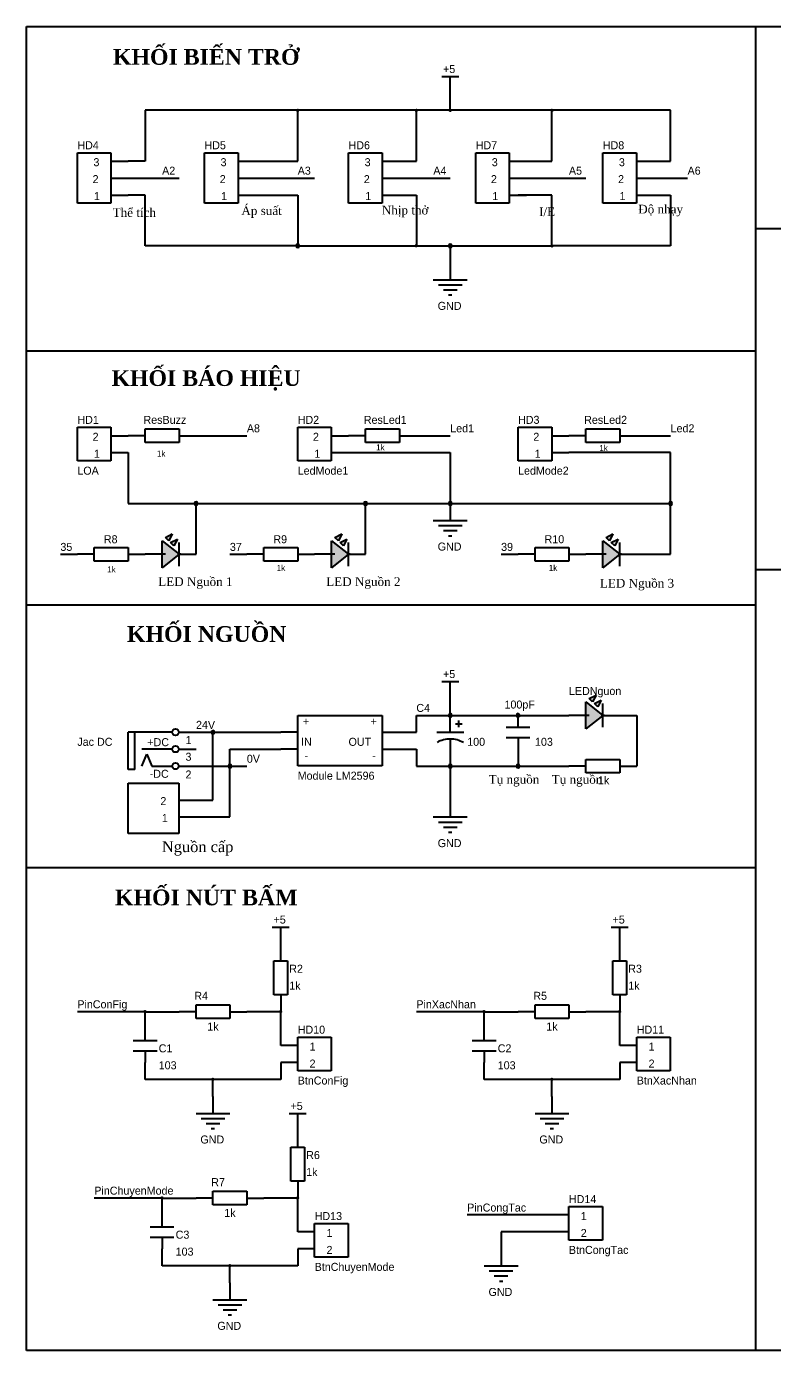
# Model space of a CAD drawing. Header units: inches. Extents: x -122986 to 27550, y -4965 to 6170.
# Drawn here: x 8148 to 8623, y 390 to 1230 of the extents above; entities that cross this region are included whole.
import ezdxf

# ---------------------------------------------------------------- set-up
doc = ezdxf.new("R2010")
doc.units = ezdxf.units.IN
doc.header["$LTSCALE"] = 2
doc.header["$MEASUREMENT"] = 0
for name, color, linetype, lineweight in [('1 mãnh', 7, 'Continuous', 5), ('1 Đậm', 7, 'Continuous', 50), ('duong text', 7, 'Continuous', 15)]:
    doc.layers.add(name, color=color, linetype=linetype, lineweight=lineweight)
doc.styles.add('telex', font='VTIMEN.TTF', dxfattribs={"height": 8})
doc.styles.add('vn', font='VTIMEN.TTF', dxfattribs={"height": 4})

msp = doc.modelspace()

# ---------------------------------------------------------------- hatches: boundary and pattern name
at = {"layer": '1 mãnh', "lineweight": 13, "ltscale": 15}
h = msp.add_hatch(color=256, dxfattribs=at)
h.dxf.hatch_style = 1
h.paths.add_polyline_path([(8319.207, 1177.082), (8320.282, 1177.082), (8321.357, 1177.082, 1)])
h.paths.add_polyline_path([(8321.357, 1177.082), (8320.282, 1177.082), (8320.282, 1176.007, 0.4142136)])
h.paths.add_polyline_path([(8320.282, 1177.082), (8319.207, 1177.082, 0.4142136), (8320.282, 1176.007)])
h = msp.add_hatch(color=256, dxfattribs=at)
h.dxf.hatch_style = 1
h.paths.add_polyline_path([(8394.44, 1177.082), (8395.515, 1177.082), (8396.589, 1177.082, 1)])
h.paths.add_polyline_path([(8396.589, 1177.082), (8395.515, 1177.082), (8395.515, 1176.007, 0.4142136)])
h.paths.add_polyline_path([(8395.515, 1177.082), (8394.44, 1177.082, 0.4142136), (8395.515, 1176.007)])
h = msp.add_hatch(color=256, dxfattribs=at)
h.dxf.hatch_style = 1
h.paths.add_polyline_path([(8415.935, 1177.082), (8417.01, 1177.082), (8418.085, 1177.082, 1)])
h.paths.add_polyline_path([(8418.085, 1177.082), (8417.01, 1177.082), (8417.01, 1176.007, 0.4142136)])
h.paths.add_polyline_path([(8417.01, 1177.082), (8415.935, 1177.082, 0.4142136), (8417.01, 1176.007)])
h = msp.add_hatch(color=256, dxfattribs=at)
h.dxf.hatch_style = 1
h.paths.add_polyline_path([(8480.42, 1177.082), (8481.495, 1177.082), (8482.57, 1177.082, 1)])
h.paths.add_polyline_path([(8482.57, 1177.082), (8481.495, 1177.082), (8481.495, 1176.007, 0.4142136)])
h.paths.add_polyline_path([(8481.495, 1177.082), (8480.42, 1177.082, 0.4142136), (8481.495, 1176.007)])
h = msp.add_hatch(color=256, dxfattribs=at)
h.dxf.hatch_style = 1
h.paths.add_polyline_path([(8319.207, 1091.101), (8320.282, 1091.101), (8321.357, 1091.101, 1)])
h.paths.add_polyline_path([(8321.357, 1091.101), (8320.282, 1091.101), (8320.282, 1090.027, 0.4142136)])
h.paths.add_polyline_path([(8320.282, 1091.101), (8319.207, 1091.101, 0.4142136), (8320.282, 1090.027)])
h = msp.add_hatch(color=256, dxfattribs=at)
h.dxf.hatch_style = 1
h.paths.add_polyline_path([(8394.353, 1091.191), (8395.427, 1091.191), (8396.502, 1091.191, 1)])
h.paths.add_polyline_path([(8396.502, 1091.191), (8395.427, 1091.191), (8395.427, 1090.117, 0.4142136)])
h.paths.add_polyline_path([(8395.427, 1091.191), (8394.353, 1091.191, 0.4142136), (8395.427, 1090.117)])
h = msp.add_hatch(color=256, dxfattribs=at)
h.dxf.hatch_style = 1
h.paths.add_polyline_path([(8415.935, 1091.101), (8417.01, 1091.101), (8418.085, 1091.101, 1)])
h.paths.add_polyline_path([(8418.085, 1091.101), (8417.01, 1091.101), (8417.01, 1090.027, 0.4142136)])
h.paths.add_polyline_path([(8417.01, 1091.101), (8415.935, 1091.101, 0.4142136), (8417.01, 1090.027)])
h = msp.add_hatch(color=256, dxfattribs=at)
h.dxf.hatch_style = 1
h.paths.add_polyline_path([(8480.42, 1091.101), (8481.495, 1091.101), (8482.57, 1091.101, 1)])
h.paths.add_polyline_path([(8482.57, 1091.101), (8481.495, 1091.101), (8481.495, 1090.027, 0.4142136)])
h.paths.add_polyline_path([(8481.495, 1091.101), (8480.42, 1091.101, 0.4142136), (8481.495, 1090.027)])
h = msp.add_hatch(color=256, dxfattribs=at)
h.dxf.hatch_style = 1
h.paths.add_polyline_path([(8254.722, 927.654), (8255.797, 927.654), (8256.871, 927.654, 1)])
h.paths.add_polyline_path([(8256.871, 927.654), (8255.797, 927.654), (8255.797, 926.579, 0.4142136)])
h.paths.add_polyline_path([(8255.797, 927.654), (8254.722, 927.654, 0.4142136), (8255.797, 926.579)])
h = msp.add_hatch(color=256, dxfattribs=at)
h.dxf.hatch_style = 1
h.paths.add_polyline_path([(8362.197, 927.654), (8363.272, 927.654), (8364.347, 927.654, 1)])
h.paths.add_polyline_path([(8364.347, 927.654), (8363.272, 927.654), (8363.272, 926.579, 0.4142136)])
h.paths.add_polyline_path([(8363.272, 927.654), (8362.197, 927.654, 0.4142136), (8363.272, 926.579)])
h = msp.add_hatch(color=256, dxfattribs=at)
h.dxf.hatch_style = 1
h.paths.add_polyline_path([(8415.935, 927.654), (8417.01, 927.654), (8418.085, 927.654, 1)])
h.paths.add_polyline_path([(8418.085, 927.654), (8417.01, 927.654), (8417.01, 926.579, 0.4142136)])
h.paths.add_polyline_path([(8417.01, 927.654), (8415.935, 927.654, 0.4142136), (8417.01, 926.579)])
h = msp.add_hatch(color=256, dxfattribs=at)
h.dxf.hatch_style = 1
h.paths.add_polyline_path([(8555.653, 927.654), (8556.728, 927.654), (8557.803, 927.654, 1)])
h.paths.add_polyline_path([(8557.803, 927.654), (8556.728, 927.654), (8556.728, 926.579, 0.4142136)])
h.paths.add_polyline_path([(8556.728, 927.654), (8555.653, 927.654, 0.4142136), (8556.728, 926.579)])
h = msp.add_hatch(color=5, dxfattribs=at)
h.dxf.hatch_style = 1
h.paths.add_polyline_path([(8234.302, 904.009), (8234.302, 886.813), (8245.049, 895.411)])
h.paths.add_polyline_path([(8240.75, 908.308), (8236.451, 906.159), (8238.601, 904.009)])
h.paths.add_polyline_path([(8243.974, 905.084), (8239.675, 902.935), (8241.825, 900.785)])
h.paths.add_polyline_path([(8352.525, 895.411), (8341.777, 904.009), (8341.777, 886.813)])
h.paths.add_polyline_path([(8348.226, 908.308), (8343.927, 906.159), (8346.076, 904.009)])
h.paths.add_polyline_path([(8351.45, 905.084), (8347.151, 902.935), (8349.3, 900.785)])
h.paths.add_polyline_path([(8513.738, 904.009), (8513.738, 886.813), (8524.485, 895.411)])
h.paths.add_polyline_path([(8520.186, 908.308), (8515.887, 906.159), (8518.037, 904.009)])
h.paths.add_polyline_path([(8523.411, 905.084), (8519.111, 902.935), (8521.261, 900.785)])
h = msp.add_hatch(color=5, dxfattribs=at)
h.dxf.hatch_style = 1
h.paths.add_polyline_path([(8513.738, 793.243), (8502.99, 801.841), (8502.99, 784.645)])
h.paths.add_polyline_path([(8512.663, 802.915), (8508.364, 800.766), (8510.513, 798.616)])
h.paths.add_polyline_path([(8509.439, 806.14), (8505.14, 803.99), (8507.289, 801.841)])
h = msp.add_hatch(color=256, dxfattribs=at)
h.dxf.hatch_style = 1
h.paths.add_polyline_path([(8415.935, 793.243), (8417.01, 793.243), (8418.085, 793.243, 1)])
h.paths.add_polyline_path([(8418.085, 793.243), (8417.01, 793.243), (8417.01, 792.168, 0.4142136)])
h.paths.add_polyline_path([(8417.01, 793.243), (8415.935, 793.243, 0.4142136), (8417.01, 792.168)])
h = msp.add_hatch(color=256, dxfattribs=at)
h.dxf.hatch_style = 1
h.paths.add_polyline_path([(8458.925, 793.243), (8460, 793.243), (8461.075, 793.243, 1)])
h.paths.add_polyline_path([(8461.075, 793.243), (8460, 793.243), (8460, 792.168, 0.4142136)])
h.paths.add_polyline_path([(8460, 793.243), (8458.925, 793.243, 0.4142136), (8460, 792.168)])
h = msp.add_hatch(color=256, dxfattribs=at)
h.dxf.hatch_style = 1
h.paths.add_polyline_path([(8265.469, 782.495), (8266.544, 782.495), (8267.619, 782.495, 1)])
h.paths.add_polyline_path([(8267.619, 782.495), (8266.544, 782.495), (8266.544, 781.42, 0.4142136)])
h.paths.add_polyline_path([(8266.544, 782.495), (8265.469, 782.495, 0.4142136), (8266.544, 781.42)])
h = msp.add_hatch(color=256, dxfattribs=at)
h.dxf.hatch_style = 1
h.paths.add_polyline_path([(8276.217, 761), (8277.292, 761), (8278.366, 761, 1)])
h.paths.add_polyline_path([(8278.366, 761), (8277.292, 761), (8277.292, 759.925, 0.4142136)])
h.paths.add_polyline_path([(8277.292, 761), (8276.217, 761, 0.4142136), (8277.292, 759.925)])
h = msp.add_hatch(color=256, dxfattribs=at)
h.dxf.hatch_style = 1
h.paths.add_polyline_path([(8415.935, 761), (8417.01, 761), (8418.085, 761, 1)])
h.paths.add_polyline_path([(8418.085, 761), (8417.01, 761), (8417.01, 759.925, 0.4142136)])
h.paths.add_polyline_path([(8417.01, 761), (8415.935, 761, 0.4142136), (8417.01, 759.925)])
h = msp.add_hatch(color=256, dxfattribs=at)
h.dxf.hatch_style = 1
h.paths.add_polyline_path([(8458.925, 761), (8460, 761), (8461.075, 761, 1)])
h.paths.add_polyline_path([(8461.075, 761), (8460, 761), (8460, 759.925, 0.4142136)])
h.paths.add_polyline_path([(8460, 761), (8458.925, 761, 0.4142136), (8460, 759.925)])
h = msp.add_hatch(color=256, dxfattribs=at)
h.dxf.hatch_style = 1
h.paths.add_polyline_path([(8222.392, 605.319), (8223.466, 605.319), (8224.541, 605.319, 1)])
h.paths.add_polyline_path([(8224.541, 605.319), (8223.466, 605.319), (8223.466, 604.244, 0.4142136)])
h.paths.add_polyline_path([(8223.466, 605.319), (8222.392, 605.319, 0.4142136), (8223.466, 604.244)])
h = msp.add_hatch(color=256, dxfattribs=at)
h.dxf.hatch_style = 1
h.paths.add_polyline_path([(8308.372, 605.319), (8309.447, 605.319), (8310.522, 605.319, 1)])
h.paths.add_polyline_path([(8310.522, 605.319), (8309.447, 605.319), (8309.447, 604.244, 0.4142136)])
h.paths.add_polyline_path([(8309.447, 605.319), (8308.372, 605.319, 0.4142136), (8309.447, 604.244)])
h = msp.add_hatch(color=256, dxfattribs=at)
h.dxf.hatch_style = 1
h.paths.add_polyline_path([(8437.343, 605.319), (8438.417, 605.319), (8439.492, 605.319, 1)])
h.paths.add_polyline_path([(8439.492, 605.319), (8438.417, 605.319), (8438.417, 604.244, 0.4142136)])
h.paths.add_polyline_path([(8438.417, 605.319), (8437.343, 605.319, 0.4142136), (8438.417, 604.244)])
h = msp.add_hatch(color=256, dxfattribs=at)
h.dxf.hatch_style = 1
h.paths.add_polyline_path([(8523.323, 605.319), (8524.398, 605.319), (8525.473, 605.319, 1)])
h.paths.add_polyline_path([(8525.473, 605.319), (8524.398, 605.319), (8524.398, 604.244, 0.4142136)])
h.paths.add_polyline_path([(8524.398, 605.319), (8523.323, 605.319, 0.4142136), (8524.398, 604.244)])
h = msp.add_hatch(color=256, dxfattribs=at)
h.dxf.hatch_style = 1
h.paths.add_polyline_path([(8265.382, 562.329), (8266.457, 562.329), (8267.531, 562.329, 1)])
h.paths.add_polyline_path([(8267.531, 562.329), (8266.457, 562.329), (8266.457, 561.254, 0.4142136)])
h.paths.add_polyline_path([(8266.457, 562.329), (8265.382, 562.329, 0.4142136), (8266.457, 561.254)])
h = msp.add_hatch(color=256, dxfattribs=at)
h.dxf.hatch_style = 1
h.paths.add_polyline_path([(8480.333, 562.329), (8481.408, 562.329), (8482.482, 562.329, 1)])
h.paths.add_polyline_path([(8482.482, 562.329), (8481.408, 562.329), (8481.408, 561.254, 0.4142136)])
h.paths.add_polyline_path([(8481.408, 562.329), (8480.333, 562.329, 0.4142136), (8481.408, 561.254)])
h = msp.add_hatch(color=256, dxfattribs=at)
h.dxf.hatch_style = 1
h.paths.add_polyline_path([(8233.139, 487.096), (8234.214, 487.096), (8235.289, 487.096, 1)])
h.paths.add_polyline_path([(8235.289, 487.096), (8234.214, 487.096), (8234.214, 486.021, 0.4142136)])
h.paths.add_polyline_path([(8234.214, 487.096), (8233.139, 487.096, 0.4142136), (8234.214, 486.021)])
h = msp.add_hatch(color=256, dxfattribs=at)
h.dxf.hatch_style = 1
h.paths.add_polyline_path([(8319.12, 487.096), (8320.194, 487.096), (8321.269, 487.096, 1)])
h.paths.add_polyline_path([(8321.269, 487.096), (8320.194, 487.096), (8320.194, 486.021, 0.4142136)])
h.paths.add_polyline_path([(8320.194, 487.096), (8319.12, 487.096, 0.4142136), (8320.194, 486.021)])
h = msp.add_hatch(color=256, dxfattribs=at)
h.dxf.hatch_style = 1
h.paths.add_polyline_path([(8276.129, 444.106), (8277.204, 444.106), (8278.279, 444.106, 1)])
h.paths.add_polyline_path([(8278.279, 444.106), (8277.204, 444.106), (8277.204, 443.031, 0.4142136)])
h.paths.add_polyline_path([(8277.204, 444.106), (8276.129, 444.106, 0.4142136), (8277.204, 443.031)])

# ---------------------------------------------------------------- linework, layer by layer
at = {"layer": '1 Đậm', "lineweight": 40}
for p, q in [((8148.321, 390.277), (8148.321, 1230.277)), ((8148.321, 1230.277), (9336.321, 1230.277)), ((8610.466, 1230.277), (8610.466, 1067.372)), ((8411.636, 1198.577), (8422.384, 1198.577)), ((8417.01, 1187.829), (8417.01, 1198.577)), ((8417.01, 1177.082), (8417.01, 1187.829)), ((8320.282, 1177.082), (8223.554, 1177.082)), ((8223.554, 1177.082), (8223.554, 1144.839)), ((8395.515, 1177.082), (8320.282, 1177.082)), ((8320.282, 1144.839), (8320.282, 1177.082)), ((8417.01, 1177.082), (8395.515, 1177.082)), ((8395.515, 1144.839), (8395.515, 1177.082)), ((8481.495, 1177.082), (8417.01, 1177.082)), ((8556.728, 1177.082), (8481.495, 1177.082)), ((8481.495, 1144.839), (8481.495, 1177.082)), ((8556.728, 1144.839), (8556.728, 1177.082)), ((8180.563, 1150.212), (8201.88, 1150.212)), ((8180.563, 1118.153), (8180.563, 1150.212)), ((8201.88, 1150.212), (8201.88, 1118.153)), ((8202.059, 1144.839), (8212.806, 1144.839)), ((8223.554, 1144.839), (8212.806, 1144.839)), ((8261.167, 1150.212), (8282.484, 1150.212)), ((8261.167, 1118.153), (8261.167, 1150.212)), ((8282.484, 1150.212), (8282.484, 1118.153)), ((8282.666, 1144.839), (8293.413, 1144.839)), ((8293.413, 1144.839), (8320.282, 1144.839)), ((8352.524, 1150.212), (8373.841, 1150.212)), ((8352.524, 1118.153), (8352.524, 1150.212)), ((8373.841, 1150.212), (8373.841, 1118.153)), ((8374.02, 1144.839), (8384.767, 1144.839)), ((8384.767, 1144.839), (8395.515, 1144.839)), ((8433.127, 1150.212), (8454.445, 1150.212)), ((8433.127, 1118.153), (8433.127, 1150.212)), ((8454.445, 1150.212), (8454.445, 1118.153)), ((8454.626, 1144.839), (8465.374, 1144.839)), ((8460, 1144.839), (8465.374, 1144.839)), ((8465.374, 1144.839), (8481.495, 1144.839)), ((8513.742, 1150.212), (8535.059, 1150.212)), ((8513.742, 1118.153), (8513.742, 1150.212)), ((8535.059, 1150.212), (8535.059, 1118.153)), ((8535.233, 1144.839), (8545.98, 1144.839)), ((8545.98, 1144.839), (8556.728, 1144.839)), ((8202.059, 1134.092), (8212.806, 1134.092)), ((8212.806, 1134.092), (8245.049, 1134.092)), ((8282.666, 1134.092), (8293.413, 1134.092)), ((8293.413, 1134.092), (8331.029, 1134.092)), ((8374.02, 1134.092), (8384.767, 1134.092)), ((8384.767, 1134.092), (8417.01, 1134.092)), ((8454.626, 1134.092), (8465.374, 1134.092)), ((8465.374, 1134.092), (8502.99, 1134.092)), ((8535.233, 1134.092), (8545.98, 1134.092)), ((8545.98, 1134.092), (8567.475, 1134.092)), ((8201.88, 1118.153), (8180.563, 1118.153)), ((8202.059, 1123.344), (8212.806, 1123.344)), ((8223.554, 1123.344), (8212.806, 1123.344)), ((8223.554, 1091.101), (8223.554, 1123.344)), ((8282.484, 1118.153), (8261.167, 1118.153)), ((8282.666, 1123.344), (8293.413, 1123.344)), ((8293.413, 1123.344), (8320.282, 1123.344)), ((8320.282, 1123.344), (8320.282, 1091.101)), ((8373.841, 1118.153), (8352.524, 1118.153)), ((8374.02, 1123.344), (8384.767, 1123.344)), ((8384.767, 1123.344), (8395.515, 1123.344)), ((8395.515, 1123.344), (8395.515, 1091.101)), ((8454.445, 1118.153), (8433.127, 1118.153)), ((8454.626, 1123.344), (8465.374, 1123.344)), ((8465.374, 1123.344), (8460, 1123.344)), ((8481.495, 1123.344), (8465.374, 1123.344)), ((8481.495, 1091.101), (8481.495, 1123.344)), ((8535.059, 1118.153), (8513.742, 1118.153)), ((8535.233, 1123.344), (8545.98, 1123.344)), ((8545.98, 1123.344), (8556.728, 1123.344)), ((8556.728, 1123.344), (8556.728, 1091.101)), ((8610.466, 1102.015), (9336.321, 1102.015)), ((8320.282, 1091.101), (8223.554, 1091.101)), ((8320.282, 1091.101), (8395.515, 1091.101)), ((8395.515, 1091.101), (8417.01, 1091.101)), ((8417.01, 1091.101), (8481.495, 1091.101)), ((8417.01, 1091.101), (8417.01, 1080.354)), ((8556.728, 1091.101), (8481.495, 1091.101)), ((8417.01, 1080.354), (8417.01, 1069.606)), ((8406.262, 1069.606), (8427.757, 1069.606)), ((8610.466, 1067.372), (8610.466, 981.392)), ((8409.487, 1066.382), (8424.533, 1066.382)), ((8412.711, 1063.158), (8421.309, 1063.158)), ((8415.935, 1059.933), (8418.085, 1059.933)), ((8610.893, 1024.382), (8148.749, 1024.382)), ((8180.563, 976.019), (8201.88, 976.019)), ((8180.563, 954.702), (8180.563, 976.019)), ((8201.88, 976.019), (8201.88, 954.702)), ((8223.554, 974.943), (8245.049, 974.943)), ((8223.554, 966.345), (8223.554, 974.943)), ((8245.049, 974.943), (8245.049, 966.345)), ((8320.285, 976.019), (8341.602, 976.019)), ((8320.285, 954.702), (8320.285, 976.019)), ((8341.602, 976.019), (8341.602, 954.702)), ((8363.272, 974.943), (8384.767, 974.943)), ((8363.272, 966.345), (8363.272, 974.943)), ((8384.767, 974.943), (8384.767, 966.345)), ((8460.006, 976.019), (8481.312, 976.019)), ((8460.006, 954.702), (8460.006, 976.019)), ((8481.312, 976.019), (8481.312, 954.702)), ((8502.99, 974.943), (8524.485, 974.943)), ((8502.99, 966.345), (8502.99, 974.943)), ((8524.485, 974.943), (8524.485, 966.345)), ((8610.466, 981.392), (8610.466, 863.169)), ((8202.059, 970.644), (8212.806, 970.644)), ((8223.554, 970.644), (8212.806, 970.644)), ((8245.049, 966.345), (8223.554, 966.345)), ((8245.049, 970.644), (8255.797, 970.644)), ((8255.797, 970.644), (8288.039, 970.644)), ((8341.777, 970.644), (8352.525, 970.644)), ((8363.272, 970.644), (8352.525, 970.644)), ((8384.767, 966.345), (8363.272, 966.345)), ((8384.767, 970.644), (8395.515, 970.644)), ((8395.515, 970.644), (8417.01, 970.644)), ((8481.495, 970.644), (8492.243, 970.644)), ((8502.99, 970.644), (8492.243, 970.644)), ((8524.485, 966.345), (8502.99, 966.345)), ((8524.485, 970.644), (8535.233, 970.644)), ((8535.233, 970.644), (8556.728, 970.644)), ((8202.059, 959.897), (8212.806, 959.897)), ((8212.806, 959.897), (8212.806, 927.654)), ((8341.777, 959.897), (8352.525, 959.897)), ((8352.525, 959.897), (8417.01, 959.897)), ((8417.01, 959.897), (8417.01, 927.654)), ((8481.495, 959.897), (8492.243, 959.897)), ((8556.728, 959.897), (8492.243, 959.897)), ((8556.728, 927.654), (8556.728, 959.897)), ((8201.88, 954.702), (8180.563, 954.702)), ((8341.602, 954.702), (8320.285, 954.702)), ((8481.312, 954.702), (8460.006, 954.702)), ((8212.806, 927.654), (8255.797, 927.654)), ((8255.797, 927.654), (8363.272, 927.654)), ((8255.797, 895.411), (8255.797, 927.654)), ((8363.272, 927.654), (8417.01, 927.654)), ((8363.272, 895.411), (8363.272, 927.654)), ((8417.01, 927.654), (8556.728, 927.654)), ((8417.01, 927.654), (8417.01, 916.906)), ((8556.728, 895.411), (8556.728, 927.654)), ((8406.262, 916.906), (8427.757, 916.906)), ((8236.451, 906.159), (8240.75, 908.308)), ((8236.451, 906.159), (8240.75, 908.308)), ((8240.75, 908.308), (8238.601, 904.009)), ((8240.75, 908.308), (8238.601, 904.009)), ((8343.927, 906.159), (8348.226, 908.308)), ((8343.927, 906.159), (8348.226, 908.308)), ((8348.226, 908.308), (8346.076, 904.009)), ((8348.226, 908.308), (8346.076, 904.009)), ((8409.487, 913.682), (8424.533, 913.682)), ((8412.711, 910.458), (8421.309, 910.458)), ((8415.935, 907.234), (8418.085, 907.234)), ((8515.887, 906.159), (8520.186, 908.308)), ((8515.887, 906.159), (8520.186, 908.308)), ((8520.186, 908.308), (8518.037, 904.009)), ((8520.186, 908.308), (8518.037, 904.009)), ((8191.311, 899.71), (8212.806, 899.71)), ((8191.311, 891.112), (8191.311, 899.71)), ((8212.806, 899.71), (8212.806, 891.112)), ((8234.302, 886.813), (8234.302, 904.009)), ((8234.302, 904.009), (8245.049, 895.411)), ((8234.302, 886.813), (8234.302, 904.009)), ((8234.302, 904.009), (8245.049, 895.411)), ((8238.601, 904.009), (8236.451, 906.159)), ((8238.601, 904.009), (8236.451, 906.159)), ((8238.601, 904.009), (8238.601, 904.009)), ((8238.601, 904.009), (8238.601, 904.009)), ((8239.675, 902.935), (8243.974, 905.084)), ((8239.675, 902.935), (8243.974, 905.084)), ((8241.825, 900.785), (8239.675, 902.935)), ((8241.825, 900.785), (8239.675, 902.935)), ((8243.974, 905.084), (8241.825, 900.785)), ((8243.974, 905.084), (8241.825, 900.785)), ((8241.825, 900.785), (8241.825, 900.785)), ((8241.825, 900.785), (8241.825, 900.785)), ((8245.049, 887.888), (8245.049, 902.935)), ((8298.787, 899.71), (8320.282, 899.71)), ((8298.787, 891.112), (8298.787, 899.71)), ((8320.282, 899.71), (8320.282, 891.112)), ((8341.777, 886.813), (8341.777, 904.009)), ((8341.777, 904.009), (8352.525, 895.411)), ((8341.777, 886.813), (8341.777, 904.009)), ((8341.777, 904.009), (8352.525, 895.411)), ((8346.076, 904.009), (8343.927, 906.159)), ((8346.076, 904.009), (8343.927, 906.159)), ((8346.076, 904.009), (8346.076, 904.009)), ((8346.076, 904.009), (8346.076, 904.009)), ((8347.151, 902.935), (8351.45, 905.084)), ((8347.151, 902.935), (8351.45, 905.084)), ((8349.3, 900.785), (8347.151, 902.935)), ((8349.3, 900.785), (8347.151, 902.935)), ((8351.45, 905.084), (8349.3, 900.785)), ((8351.45, 905.084), (8349.3, 900.785)), ((8349.3, 900.785), (8349.3, 900.785)), ((8349.3, 900.785), (8349.3, 900.785)), ((8352.525, 887.888), (8352.525, 902.935)), ((8470.748, 899.71), (8492.243, 899.71)), ((8470.748, 891.112), (8470.748, 899.71)), ((8492.243, 899.71), (8492.243, 891.112)), ((8513.738, 886.813), (8513.738, 904.009)), ((8513.738, 904.009), (8524.485, 895.411)), ((8513.738, 886.813), (8513.738, 904.009)), ((8513.738, 904.009), (8524.485, 895.411)), ((8518.037, 904.009), (8515.887, 906.159)), ((8518.037, 904.009), (8515.887, 906.159)), ((8518.037, 904.009), (8518.037, 904.009)), ((8518.037, 904.009), (8518.037, 904.009)), ((8519.111, 902.935), (8523.411, 905.084)), ((8519.111, 902.935), (8523.411, 905.084)), ((8521.261, 900.785), (8519.111, 902.935)), ((8521.261, 900.785), (8519.111, 902.935)), ((8523.411, 905.084), (8521.261, 900.785)), ((8523.411, 905.084), (8521.261, 900.785)), ((8521.261, 900.785), (8521.261, 900.785)), ((8521.261, 900.785), (8521.261, 900.785)), ((8524.485, 887.888), (8524.485, 902.935)), ((8169.816, 895.411), (8180.564, 895.411)), ((8191.311, 895.411), (8180.564, 895.411)), ((8212.806, 891.112), (8191.311, 891.112)), ((8212.806, 895.411), (8223.554, 895.411)), ((8234.302, 895.411), (8223.554, 895.411)), ((8236.451, 895.411), (8233.227, 895.411)), ((8245.049, 895.411), (8234.302, 886.813)), ((8245.049, 895.411), (8234.302, 886.813)), ((8246.124, 895.411), (8243.974, 895.411)), ((8245.049, 895.411), (8255.797, 895.411)), ((8245.049, 895.411), (8245.049, 895.411)), ((8277.292, 895.411), (8288.039, 895.411)), ((8298.787, 895.411), (8288.039, 895.411)), ((8320.282, 891.112), (8298.787, 891.112)), ((8320.282, 895.411), (8331.029, 895.411)), ((8341.777, 895.411), (8331.029, 895.411)), ((8343.927, 895.411), (8340.702, 895.411)), ((8352.525, 895.411), (8341.777, 886.813)), ((8352.525, 895.411), (8341.777, 886.813)), ((8353.599, 895.411), (8351.45, 895.411)), ((8352.525, 895.411), (8363.272, 895.411)), ((8352.525, 895.411), (8352.525, 895.411)), ((8449.252, 895.411), (8460, 895.411)), ((8470.748, 895.411), (8460, 895.411)), ((8492.243, 891.112), (8470.748, 891.112)), ((8492.243, 895.411), (8502.99, 895.411)), ((8513.738, 895.411), (8502.99, 895.411)), ((8515.887, 895.411), (8512.663, 895.411)), ((8524.485, 895.411), (8513.738, 886.813)), ((8524.485, 895.411), (8513.738, 886.813)), ((8525.56, 895.411), (8523.411, 895.411)), ((8524.485, 895.411), (8535.233, 895.411)), ((8524.485, 895.411), (8524.485, 895.411)), ((8535.233, 895.411), (8556.728, 895.411)), ((8234.302, 886.813), (8234.302, 886.813)), ((8341.777, 886.813), (8341.777, 886.813)), ((8513.738, 886.813), (8513.738, 886.813)), ((9336.321, 885.515), (8610.466, 885.515)), ((8610.466, 863.169), (8148.321, 863.169)), ((8610.466, 863.169), (8610.466, 820.179)), ((8610.466, 820.179), (8610.466, 680.46)), ((8411.636, 814.738), (8422.384, 814.738)), ((8417.01, 803.99), (8417.01, 814.738)), ((8417.01, 793.243), (8417.01, 803.99)), ((8502.99, 784.645), (8502.99, 801.841)), ((8502.99, 801.841), (8513.738, 793.243)), ((8502.99, 784.645), (8502.99, 801.841)), ((8502.99, 801.841), (8513.738, 793.243)), ((8505.14, 803.99), (8509.439, 806.14)), ((8505.14, 803.99), (8509.439, 806.14)), ((8507.289, 801.841), (8505.14, 803.99)), ((8507.289, 801.841), (8505.14, 803.99)), ((8509.439, 806.14), (8507.289, 801.841)), ((8509.439, 806.14), (8507.289, 801.841)), ((8507.289, 801.841), (8507.289, 801.841)), ((8507.289, 801.841), (8507.289, 801.841)), ((8508.364, 800.766), (8512.663, 802.915)), ((8508.364, 800.766), (8512.663, 802.915)), ((8510.513, 798.616), (8508.364, 800.766)), ((8510.513, 798.616), (8508.364, 800.766)), ((8512.663, 802.915), (8510.513, 798.616)), ((8512.663, 802.915), (8510.513, 798.616)), ((8510.513, 798.616), (8510.513, 798.616)), ((8510.513, 798.616), (8510.513, 798.616)), ((8513.738, 785.719), (8513.738, 800.766)), ((8320.285, 793.243), (8373.841, 793.243)), ((8320.285, 761.184), (8320.285, 793.243)), ((8373.841, 793.243), (8373.841, 761.184)), ((8395.515, 782.495), (8395.515, 793.243)), ((8395.515, 793.243), (8417.01, 793.243)), ((8417.01, 793.243), (8460, 793.243)), ((8417.01, 782.495), (8417.01, 793.243)), ((8422.384, 785.719), (8422.384, 790.018)), ((8460, 793.243), (8492.243, 793.243)), ((8460, 785.719), (8460, 793.243)), ((8502.99, 793.243), (8492.243, 793.243)), ((8505.14, 793.243), (8501.915, 793.243)), ((8513.738, 793.243), (8502.99, 784.645)), ((8513.738, 793.243), (8502.99, 784.645)), ((8514.812, 793.243), (8512.663, 793.243)), ((8513.738, 793.243), (8524.485, 793.243)), ((8513.738, 793.243), (8513.738, 793.243)), ((8524.485, 793.243), (8535.233, 793.243)), ((8535.233, 793.243), (8535.233, 761)), ((8240.75, 782.495), (8212.806, 782.495)), ((8212.806, 758.85), (8212.806, 782.495)), ((8217.105, 758.85), (8217.105, 782.495)), ((8245.049, 782.495), (8255.797, 782.495)), ((8255.797, 782.495), (8266.544, 782.495)), ((8266.544, 782.495), (8309.534, 782.495)), ((8266.544, 739.505), (8266.544, 782.495)), ((8320.282, 782.495), (8309.534, 782.495)), ((8374.02, 782.495), (8384.767, 782.495)), ((8384.767, 782.495), (8395.515, 782.495)), ((8408.412, 782.495), (8425.608, 782.495)), ((8420.234, 787.869), (8424.533, 787.869)), ((8452.477, 785.719), (8467.523, 785.719)), ((8502.99, 784.645), (8502.99, 784.645)), ((8417.01, 778.196), (8417.01, 771.748)), ((8452.477, 779.271), (8467.523, 779.271)), ((8460, 779.271), (8460, 771.748)), ((8240.75, 771.748), (8221.405, 771.748)), ((8221.405, 761), (8224.629, 768.523)), ((8224.629, 768.523), (8227.853, 761)), ((8245.049, 771.748), (8255.797, 771.748)), ((8277.292, 761), (8277.292, 771.748)), ((8277.292, 771.748), (8309.534, 771.748)), ((8320.282, 771.748), (8309.534, 771.748)), ((8374.02, 771.748), (8384.767, 771.748)), ((8384.767, 771.748), (8395.515, 771.748)), ((8395.515, 771.748), (8395.515, 761)), ((8417.01, 771.748), (8417.01, 761)), ((8460, 771.748), (8460, 761)), ((8502.99, 765.299), (8524.485, 765.299)), ((8502.99, 756.701), (8502.99, 765.299)), ((8524.485, 765.299), (8524.485, 756.701)), ((8217.105, 758.85), (8212.806, 758.85)), ((8227.853, 761), (8240.75, 761)), ((8245.049, 761), (8255.797, 761)), ((8255.797, 761), (8277.292, 761)), ((8277.292, 761), (8288.039, 761)), ((8277.292, 728.757), (8277.292, 761)), ((8373.841, 761.184), (8320.285, 761.184)), ((8395.515, 761), (8417.01, 761)), ((8417.01, 761), (8417.01, 739.505)), ((8417.01, 761), (8460, 761)), ((8460, 761), (8492.243, 761)), ((8502.99, 761), (8492.243, 761)), ((8524.485, 756.701), (8502.99, 756.701)), ((8524.485, 761), (8535.233, 761)), ((8212.802, 750.251), (8244.873, 750.251)), ((8212.802, 718.193), (8212.802, 750.251)), ((8244.873, 750.251), (8244.873, 718.193)), ((8245.049, 739.505), (8266.544, 739.505)), ((8417.01, 739.505), (8417.01, 728.757)), ((8245.049, 728.757), (8266.544, 728.757)), ((8266.544, 728.757), (8277.292, 728.757)), ((8406.262, 728.757), (8427.757, 728.757)), ((8409.487, 725.533), (8424.533, 725.533)), ((8244.873, 718.193), (8212.802, 718.193)), ((8412.711, 722.309), (8421.309, 722.309)), ((8415.935, 719.085), (8418.085, 719.085)), ((8610.466, 696.515), (8148.321, 696.515)), ((8610.466, 680.46), (8610.466, 390.277)), ((8304.161, 658.965), (8314.908, 658.965)), ((8309.534, 648.218), (8309.534, 658.965)), ((8519.111, 658.965), (8529.859, 658.965)), ((8524.485, 648.218), (8524.485, 658.965)), ((8309.534, 637.47), (8309.534, 648.218)), ((8524.485, 637.47), (8524.485, 648.218)), ((8305.235, 615.975), (8305.235, 637.47)), ((8305.235, 637.47), (8313.833, 637.47)), ((8313.833, 637.47), (8313.833, 615.975)), ((8520.186, 615.975), (8520.186, 637.47)), ((8520.186, 637.47), (8528.784, 637.47)), ((8528.784, 637.47), (8528.784, 615.975)), ((8313.833, 615.975), (8305.235, 615.975)), ((8309.534, 615.975), (8309.534, 605.228)), ((8528.784, 615.975), (8520.186, 615.975)), ((8524.485, 615.975), (8524.485, 605.228)), ((8223.554, 605.228), (8180.564, 605.228)), ((8223.554, 594.48), (8223.554, 605.228)), ((8223.554, 605.228), (8245.049, 605.228)), ((8255.797, 605.228), (8245.049, 605.228)), ((8255.797, 609.527), (8277.292, 609.527)), ((8255.797, 600.929), (8255.797, 609.527)), ((8277.292, 609.527), (8277.292, 600.929)), ((8277.292, 605.228), (8288.039, 605.228)), ((8309.534, 605.228), (8288.039, 605.228)), ((8309.534, 583.733), (8309.534, 605.228)), ((8438.505, 605.228), (8395.515, 605.228)), ((8438.505, 594.48), (8438.505, 605.228)), ((8438.505, 605.228), (8460, 605.228)), ((8470.748, 605.228), (8460, 605.228)), ((8470.748, 609.527), (8492.243, 609.527)), ((8470.748, 600.929), (8470.748, 609.527)), ((8492.243, 609.527), (8492.243, 600.929)), ((8492.243, 605.228), (8502.99, 605.228)), ((8524.485, 605.228), (8502.99, 605.228)), ((8524.485, 583.733), (8524.485, 605.228)), ((8277.292, 600.929), (8255.797, 600.929)), ((8492.243, 600.929), (8470.748, 600.929)), ((8223.554, 586.957), (8223.554, 594.48)), ((8320.285, 589.11), (8341.602, 589.11)), ((8320.285, 567.794), (8320.285, 589.11)), ((8341.602, 589.11), (8341.602, 567.794)), ((8438.505, 586.957), (8438.505, 594.48)), ((8535.239, 589.11), (8556.545, 589.11)), ((8535.239, 567.794), (8535.239, 589.11)), ((8556.545, 589.11), (8556.545, 567.794)), ((8216.031, 586.957), (8231.077, 586.957)), ((8216.031, 580.508), (8231.077, 580.508)), ((8223.554, 580.508), (8223.554, 572.985)), ((8320.282, 583.733), (8309.534, 583.733)), ((8430.982, 586.957), (8446.028, 586.957)), ((8430.982, 580.508), (8446.028, 580.508)), ((8438.505, 580.508), (8438.505, 572.985)), ((8535.233, 583.733), (8524.485, 583.733)), ((8223.554, 562.237), (8223.554, 572.985)), ((8309.534, 572.985), (8309.534, 562.237)), ((8320.282, 572.985), (8309.534, 572.985)), ((8438.505, 562.237), (8438.505, 572.985)), ((8524.485, 572.985), (8524.485, 562.237)), ((8535.233, 572.985), (8524.485, 572.985)), ((8341.602, 567.794), (8320.285, 567.794)), ((8556.545, 567.794), (8535.239, 567.794)), ((8266.544, 562.237), (8223.554, 562.237)), ((8309.534, 562.237), (8266.544, 562.237)), ((8266.544, 551.49), (8266.544, 562.237)), ((8481.495, 562.237), (8438.505, 562.237)), ((8524.485, 562.237), (8481.495, 562.237)), ((8481.495, 551.49), (8481.495, 562.237)), ((8266.544, 551.49), (8266.544, 540.742)), ((8481.495, 551.49), (8481.495, 540.742)), ((8255.797, 540.742), (8277.292, 540.742)), ((8314.908, 540.742), (8325.656, 540.742)), ((8320.282, 529.995), (8320.282, 540.742)), ((8470.748, 540.742), (8492.243, 540.742)), ((8259.021, 537.518), (8274.067, 537.518)), ((8262.245, 534.294), (8270.843, 534.294)), ((8265.469, 531.07), (8267.619, 531.07)), ((8320.282, 519.247), (8320.282, 529.995)), ((8473.972, 537.518), (8489.018, 537.518)), ((8477.196, 534.294), (8485.794, 534.294)), ((8480.42, 531.07), (8482.57, 531.07)), ((8315.983, 497.752), (8315.983, 519.247)), ((8315.983, 519.247), (8324.581, 519.247)), ((8324.581, 519.247), (8324.581, 497.752)), ((8324.581, 497.752), (8315.983, 497.752)), ((8320.282, 497.752), (8320.282, 487.005)), ((8266.544, 491.304), (8288.039, 491.304)), ((8266.544, 482.706), (8266.544, 491.304)), ((8288.039, 491.304), (8288.039, 482.706)), ((8234.302, 487.005), (8191.311, 487.005)), ((8234.302, 476.257), (8234.302, 487.005)), ((8234.302, 487.005), (8255.797, 487.005)), ((8266.544, 487.005), (8255.797, 487.005)), ((8288.039, 482.706), (8266.544, 482.706)), ((8288.039, 487.005), (8298.787, 487.005)), ((8320.282, 487.005), (8298.787, 487.005)), ((8320.282, 465.51), (8320.282, 487.005)), ((8492.246, 481.633), (8513.563, 481.633)), ((8492.246, 460.316), (8492.246, 481.633)), ((8513.563, 481.633), (8513.563, 460.316)), ((8234.302, 468.734), (8234.302, 476.257)), ((8331.027, 470.89), (8352.345, 470.89)), ((8331.027, 449.574), (8331.027, 470.89)), ((8352.345, 470.89), (8352.345, 449.574)), ((8481.495, 476.257), (8427.757, 476.257)), ((8492.243, 476.257), (8481.495, 476.257)), ((8226.778, 468.734), (8241.825, 468.734)), ((8226.778, 462.285), (8241.825, 462.285)), ((8234.302, 462.285), (8234.302, 454.762)), ((8331.029, 465.51), (8320.282, 465.51)), ((8481.495, 465.51), (8449.252, 465.51)), ((8449.252, 465.51), (8449.252, 454.762)), ((8492.243, 465.51), (8481.495, 465.51)), ((8234.302, 444.014), (8234.302, 454.762)), ((8320.282, 454.762), (8320.282, 444.014)), ((8331.029, 454.762), (8320.282, 454.762)), ((8449.252, 454.762), (8449.252, 444.014)), ((8513.563, 460.316), (8492.246, 460.316)), ((8352.345, 449.574), (8331.027, 449.574)), ((8277.292, 444.014), (8234.302, 444.014)), ((8320.282, 444.014), (8277.292, 444.014)), ((8277.292, 433.267), (8277.292, 444.014)), ((8438.505, 444.014), (8460, 444.014)), ((8441.729, 440.79), (8456.776, 440.79)), ((8444.953, 437.566), (8453.551, 437.566)), ((8277.292, 433.267), (8277.292, 422.519)), ((8448.178, 434.342), (8450.327, 434.342)), ((8266.544, 422.519), (8288.039, 422.519)), ((8269.768, 419.295), (8284.815, 419.295)), ((8272.993, 416.071), (8281.591, 416.071)), ((8276.217, 412.847), (8278.366, 412.847)), ((9336.321, 390.277), (8148.321, 390.277)), ((8148.321, 390.277), (8148.321, 390.277)), ((8975.882, 390.277), (8610.466, 390.277))]:
    msp.add_line(p, q, dxfattribs=at)
for centre, radius, start, end in [((8320.282, 1091.101), 1.075, 0, 180), ((8417.01, 1091.101), 1.075, 0, 180), ((8320.282, 1091.101), 1.075, 180, 0), ((8417.01, 1091.101), 1.075, 180, 0), ((8255.797, 927.654), 1.075, 0, 180), ((8255.797, 927.654), 1.075, 180, 0), ((8363.272, 927.654), 1.075, 0, 180), ((8363.272, 927.654), 1.075, 180, 0), ((8417.01, 927.654), 1.075, 0, 180), ((8417.01, 927.654), 1.075, 180, 0), ((8556.728, 927.654), 1.075, 0, 180), ((8556.728, 927.654), 1.075, 180, 0), ((8417.01, 793.243), 1.075, 0, 180), ((8417.01, 793.243), 1.075, 180, 0), ((8460, 793.243), 1.075, 0, 180), ((8460, 793.243), 1.075, 180, 0), ((8266.544, 782.495), 1.075, 0, 180), ((8266.544, 782.495), 1.075, 180, 0), ((8416.918, 761.089), 17.106, 89.693029, 118.875678), ((8416.918, 761.089), 17.106, 60.588453, 89.693029), ((8277.292, 761), 1.075, 0, 180), ((8277.292, 761), 1.075, 180, 0), ((8417.01, 761), 1.075, 0, 180), ((8417.01, 761), 1.075, 180, 0), ((8460, 761), 1.075, 0, 180), ((8460, 761), 1.075, 180, 0)]:
    msp.add_arc(centre, radius, start, end, dxfattribs=at)
for centre, ratio in [((8242.81, 782.585), 0.9972445), ((8242.81, 771.842), 0.9972341), ((8242.81, 761.089), 0.9972341)]:
    msp.add_ellipse(centre, major_axis=(2.063, 0), ratio=ratio, dxfattribs=at)

# ---------------------------------------------------------------- texts
at = {"lineweight": 20, "ltscale": 2, "attachment_point": 5, "style": 'vn'}
for s, insert, char_height, width in [('{\\fTimes New Roman|b1|i0|c0|p18;KHỐI BIẾN TRỞ}', (8262.274, 1210.929), 10, 165.23678), ('{\\fTimes New Roman|b0|i0|c0|p18;Áp suất}', (8297.384, 1112.518), 5.50789, 76.93476), ('{\\fTimes New Roman|b0|i0|c0|p18;Độ nhạy}', (8550.392, 1113.499), 5.50789, 76.93476), ('{\\fTimes New Roman|b0|i0|c0|p18;Thể tích}', (8216.69, 1112.206), 5.50789, 76.93476), ('{\\fTimes New Roman|b0|i0|c0|p18;Nhịp thở}', (8388.391, 1112.871), 5.50789, 76.93476), ('{\\fTimes New Roman|b0|i0|c0|p18;I/E}', (8478.391, 1112.689), 5.50789, 76.93476), ('{\\fTimes New Roman|b1|i0|c0|p18;KHỐI BÁO HIỆU}', (8262.188, 1005.726), 10, 165.23678), ('{\\fTimes New Roman|b0|i0|c0|p18;LED Nguồn 1}', (8255.389, 877.16), 5.50789, 76.93476), ('{\\fTimes New Roman|b0|i0|c0|p18;LED Nguồn 2}', (8361.889, 877.16), 5.50789, 76.93476), ('{\\fTimes New Roman|b0|i0|c0|p18;LED Nguồn 3}', (8535.389, 876.16), 5.50789, 76.93476), ('{\\fTimes New Roman|b1|i0|c0|p18;KHỐI NGUỒN}', (8262.575, 844.772), 10, 165.23678), ('{\\fTimes New Roman|b0|i0|c0|p18;Tụ nguồn}', (8457.422, 751.723), 5.50789, 76.93476), ('{\\fTimes New Roman|b0|i0|c0|p18;Tụ nguồn}', (8497.389, 751.66), 5.50789, 76.93476), ('{\\fTimes New Roman|b0|i0|c0|p18;Nguồn cấp}', (8256.837, 708.785), 6.88487, 96.16845), ('{\\fTimes New Roman|b1|i0|c0|p18;KHỐI NÚT BẤM}', (8262.312, 677.655), 10, 165.23678)]:
    msp.add_mtext(s, dxfattribs=dict(at, insert=insert, char_height=char_height, width=width))
at = {"layer": '1 Đậm', "lineweight": 40, "style": 'telex'}
for s, height, p in [('+5', 5.0776, (8412.435, 1200.743)), ('HD4', 5.0776, (8180.564, 1152.379)), ('HD5', 5.0776, (8261.17, 1152.379)), ('HD6', 5.0776, (8352.525, 1152.379)), ('HD7', 5.0776, (8433.131, 1152.379)), ('HD8', 5.0776, (8513.738, 1152.379)), ('3', 5.078, (8190.768, 1141.632)), ('3', 5.078, (8271.374, 1141.632)), ('3', 5.078, (8362.729, 1141.632)), ('3', 5.078, (8443.335, 1141.632)), ('3', 5.078, (8523.942, 1141.632)), ('2', 5.078, (8190.23, 1130.884)), ('A2', 5.0776, (8234.302, 1136.258)), ('2', 5.078, (8270.836, 1130.884)), ('A3', 5.0776, (8320.282, 1136.258)), ('2', 5.078, (8362.19, 1130.884)), ('A4', 5.0776, (8406.262, 1136.258)), ('2', 5.078, (8442.797, 1130.884)), ('A5', 5.0776, (8492.243, 1136.258)), ('2', 5.078, (8523.404, 1130.884)), ('A6', 5.0776, (8567.475, 1136.258)), ('1', 5.078, (8191.127, 1120.137)), ('1', 5.078, (8271.733, 1120.137)), ('1', 5.078, (8363.087, 1120.137)), ('1', 5.078, (8443.694, 1120.137)), ('1', 5.078, (8524.301, 1120.137)), ('GND', 5.0776, (8409.041, 1050.479)), ('103', 5.0776, (8470.748, 773.914)), ('+5', 5.0776, (8304.959, 661.132)), ('+5', 5.0776, (8519.91, 661.132)), ('R2', 5.0776, (8314.908, 629.964)), ('R3', 5.0776, (8529.859, 629.964)), ('1k', 5.0776, (8314.908, 619.216)), ('1k', 5.0776, (8529.859, 619.216)), ('R4', 5.0776, (8254.722, 612.768)), ('R5', 5.0776, (8469.673, 612.768)), ('PinConFig', 5.0776, (8180.564, 607.394)), ('PinXacNhan', 5.0776, (8395.515, 607.394)), ('1k', 5.0776, (8262.978, 593.279)), ('HD10', 5.0776, (8320.282, 591.273)), ('1k', 5.0776, (8477.929, 593.279)), ('HD11', 5.0776, (8535.233, 591.273)), ('C1', 5.0776, (8232.152, 579.451)), ('1', 5.078, (8327.805, 580.525)), ('C2', 5.0776, (8447.103, 579.451)), ('1', 5.078, (8542.756, 580.525)), ('103', 5.0776, (8232.152, 568.703)), ('2', 5.078, (8327.805, 569.778)), ('103', 5.0776, (8447.103, 568.703)), ('2', 5.078, (8542.756, 569.778)), ('BtnConFig', 5.0776, (8320.282, 559.03)), ('BtnXacNhan', 5.0776, (8535.233, 559.03)), ('+5', 5.0776, (8315.707, 542.909)), ('GND', 5.0776, (8258.575, 521.615)), ('GND', 5.0776, (8473.526, 521.615)), ('R6', 5.0776, (8325.656, 511.741)), ('1k', 5.0776, (8325.656, 500.994)), ('R7', 5.0776, (8265.469, 494.545)), ('PinChuyenMode', 5.07758, (8191.311, 489.171)), ('HD14', 5.0776, (8492.243, 483.797)), ('1k', 5.0776, (8273.726, 475.056)), ('PinCongTac', 5.0776, (8427.757, 478.424)), ('HD13', 5.0776, (8331.029, 473.05)), ('1', 5.078, (8499.766, 473.05)), ('C3', 5.0776, (8242.9, 461.228)), ('1', 5.078, (8338.553, 462.302)), ('2', 5.078, (8499.766, 462.302)), ('103', 5.0776, (8242.9, 450.48)), ('2', 5.078, (8338.553, 451.555)), ('BtnCongTac', 5.0776, (8492.243, 451.555)), ('BtnChuyenMode', 5.07758, (8331.029, 440.807)), ('GND', 5.0776, (8441.284, 424.887)), ('GND', 5.0776, (8269.323, 403.392))]:
    msp.add_text(s, height=height, dxfattribs=at).set_placement(p)
at = {"layer": 'duong text', "style": 'telex'}
for s, height, p in [('HD1', 5.0776, (8180.564, 978.184)), ('ResBuzz', 5.0776, (8222.479, 978.184)), ('HD2', 5.0776, (8320.282, 978.184)), ('ResLed1', 5.0776, (8362.197, 978.184)), ('HD3', 5.0776, (8460, 978.184)), ('ResLed2', 5.0776, (8501.915, 978.184)), ('A8', 5.0776, (8288.039, 972.811)), ('Led1', 5.0776, (8417.01, 972.811)), ('Led2', 5.0776, (8556.728, 972.811)), ('2', 5.078, (8190.23, 967.437)), ('2', 5.078, (8329.948, 967.437)), ('2', 5.078, (8469.666, 967.437)), ('1', 5.078, (8191.127, 956.689)), ('1k', 3.8082, (8230.998, 957.404)), ('1', 5.078, (8330.845, 956.689)), ('1k', 3.8082, (8369.998, 961.404)), ('1', 5.078, (8470.563, 956.689)), ('1k', 3.8082, (8511.498, 960.904)), ('LOA', 5.0776, (8180.564, 945.942)), ('LedMode1', 5.0776, (8320.282, 945.942)), ('LedMode2', 5.0776, (8460, 945.942)), ('R8', 5.0776, (8197.377, 902.433)), ('R9', 5.0776, (8304.852, 902.433)), ('R10', 5.0776, (8476.813, 902.433)), ('35', 5.0776, (8169.816, 897.578)), ('37', 5.0776, (8277.292, 897.578)), ('GND', 5.0776, (8409.041, 897.779)), ('39', 5.0776, (8449.252, 897.578)), ('1k', 3.8082, (8199.498, 883.904)), ('1k', 3.8082, (8306.998, 884.904)), ('1k', 3.8082, (8479.498, 884.904)), ('+5', 5.0776, (8412.435, 816.904)), ('LEDNguon', 5.0776, (8492.243, 806.157)), ('C4', 5.0776, (8395.515, 795.409)), ('100pF', 5.0776, (8451.402, 797.559)), ('24V', 5.0776, (8255.797, 784.662)), ('+', 5.078, (8323.506, 786.803)), ('+', 5.078, (8366.496, 786.803)), ('Jac DC', 5.0776, (8180.564, 773.914)), ('+DC', 5.0776, (8224.92, 773.691)), ('1', 5.078, (8249.18, 774.986)), ('IN', 5.0776, (8322.431, 773.914)), ('OUT', 5.0776, (8352.525, 773.914)), ('100', 5.0776, (8427.757, 773.914)), ('3', 5.078, (8249.145, 764.438)), ('0V', 5.0776, (8288.039, 763.167)), ('-', 5.078, (8324.581, 765.308)), ('-', 5.078, (8367.571, 765.308)), ('-DC', 5.0776, (8226.442, 753.629)), ('2', 5.078, (8249.145, 753.186)), ('Module LM2596', 5.07758, (8320.282, 752.419)), ('1k', 5.0776, (8510.634, 749.519)), ('2', 5.078, (8233.22, 736.298)), ('1', 5.078, (8234.117, 725.55)), ('GND', 5.0776, (8409.041, 709.63))]:
    msp.add_text(s, height=height, dxfattribs=at).set_placement(p)

doc.saveas('drawing.dxf')
